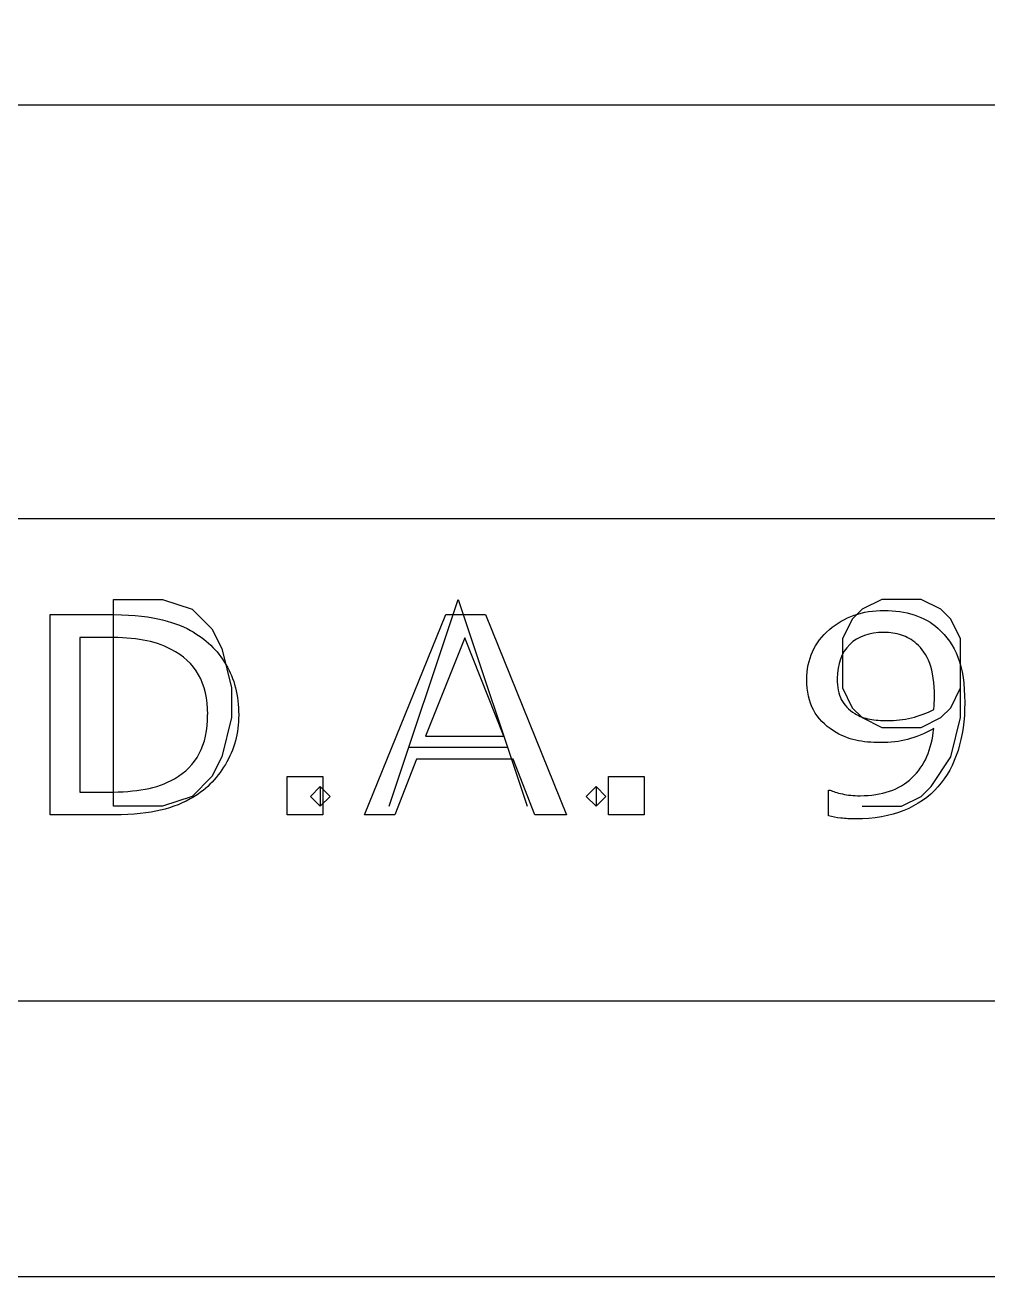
# Model space of a CAD drawing. Header units: millimetres. Extents: x 0 to 277, y 107 to 297.
# Drawn here: x 177.54 to 184.52, y 106.92 to 116 of the extents above; entities that cross this region are included whole.
import ezdxf

# ---------------------------------------------------------------- set-up
doc = ezdxf.new("R2010")
doc.units = ezdxf.units.MM
doc.layers.add('Layer_1', color=7, linetype='CONTINUOUS')

msp = doc.modelspace()

# ---------------------------------------------------------------- linework, layer by layer
at = {"layer": 'Layer_1', "color": 7}
for points in [[(0.075, 296.925), (277.0772, 296.925), (277.0772, 106.9178), (0.075, 106.9178)], [(0.075, 296.925), (277.0772, 296.925), (277.0772, 106.9178), (0.075, 106.9178)], [(0.075, 296.925), (277.0772, 296.925), (277.0772, 106.9178), (0.075, 106.9178)], [(2.075, 294.925), (275.0772, 294.925), (275.0772, 108.9178), (2.075, 108.9178)], [(2.075, 294.925), (275.0772, 294.925), (275.0772, 108.9178), (2.075, 108.9178)], [(2.075, 294.925), (275.0772, 294.925), (275.0772, 108.9178), (2.075, 108.9178)], [(167.0772, 140.9178), (275.0772, 140.9178), (275.0772, 108.9178), (167.0772, 108.9178)], [(167.0772, 140.9178), (275.0772, 140.9178), (275.0772, 108.9178), (167.0772, 108.9178)], [(167.0772, 140.9178), (275.0772, 140.9178), (275.0772, 108.9178), (167.0772, 108.9178)], [(178.1759, 110.3317), (178.1759, 111.8317), (178.533, 111.8317), (178.7473, 111.7602), (178.8902, 111.6174), (178.9616, 111.4745), (179.033, 111.1888), (179.033, 110.9745), (178.9616, 110.6888), (178.8902, 110.546), (178.7473, 110.4031), (178.533, 110.3317)], [(178.1759, 110.3317), (178.1759, 111.8317), (178.533, 111.8317), (178.7473, 111.7602), (178.8902, 111.6174), (178.9616, 111.4745), (179.033, 111.1888), (179.033, 110.9745), (178.9616, 110.6888), (178.8902, 110.546), (178.7473, 110.4031), (178.533, 110.3317)], [(178.1759, 110.3317), (178.1759, 111.8317), (178.533, 111.8317), (178.7473, 111.7602), (178.8902, 111.6174), (178.9616, 111.4745), (179.033, 111.1888), (179.033, 110.9745), (178.9616, 110.6888), (178.8902, 110.546), (178.7473, 110.4031), (178.533, 110.3317)], [(181.46183, 110.26787), (181.23267, 110.26787), (181.07411, 110.67315), (180.37469, 110.67315), (180.21612, 110.26787), (179.99782, 110.26787), (180.58647, 111.72198), (180.87319, 111.72198)], [(181.46183, 110.26787), (181.23267, 110.26787), (181.07411, 110.67315), (180.37469, 110.67315), (180.21612, 110.26787), (179.99782, 110.26787), (180.58647, 111.72198), (180.87319, 111.72198)], [(181.46183, 110.26787), (181.23267, 110.26787), (181.07411, 110.67315), (180.37469, 110.67315), (180.21612, 110.26787), (179.99782, 110.26787), (180.58647, 111.72198), (180.87319, 111.72198)], [(181.00786, 110.83916), (180.7244, 111.55303), (180.43985, 110.83916)], [(181.00786, 110.83916), (180.7244, 111.55303), (180.43985, 110.83916)], [(181.00786, 110.83916), (180.7244, 111.55303), (180.43985, 110.83916)], [(178.85956, 110.9964)], [(178.85956, 110.9964)], [(178.85956, 110.9964)], [(179.08439, 110.99344)], [(179.08439, 110.99344)], [(179.08439, 110.99344)], [(179.69481, 110.26787), (179.43524, 110.26787), (179.43524, 110.54619), (179.69481, 110.54619)], [(179.69481, 110.26787), (179.43524, 110.26787), (179.43524, 110.54619), (179.69481, 110.54619)], [(179.69481, 110.26787), (179.43524, 110.26787), (179.43524, 110.54619), (179.69481, 110.54619)], [(182.02441, 110.26787), (181.76484, 110.26787), (181.76484, 110.54619), (182.02441, 110.54619)], [(182.02441, 110.26787), (181.76484, 110.26787), (181.76484, 110.54619), (182.02441, 110.54619)], [(182.02441, 110.26787), (181.76484, 110.26787), (181.76484, 110.54619), (182.02441, 110.54619)]]:
    msp.add_lwpolyline(points, close=True, dxfattribs=at)
for points in [[(167.0772, 115.4178), (275.0772, 115.4178)], [(167.0772, 115.4178), (275.0772, 115.4178)], [(167.0772, 115.4178), (275.0772, 115.4178)], [(167.0772, 112.4178), (275.0772, 112.4178)], [(167.0772, 112.4178), (275.0772, 112.4178)], [(167.0772, 112.4178), (275.0772, 112.4178)], [(180.1759, 110.3317), (180.6759, 111.8317), (181.1759, 110.3317)], [(180.1759, 110.3317), (180.6759, 111.8317), (181.1759, 110.3317)], [(180.1759, 110.3317), (180.6759, 111.8317), (181.1759, 110.3317)], [(183.6045, 110.3317), (183.8902, 110.3317), (184.033, 110.4031), (184.1045, 110.4745), (184.2473, 110.6888), (184.3187, 110.9745), (184.3187, 111.546), (184.2473, 111.6888), (184.1759, 111.7602), (184.033, 111.8317), (183.7473, 111.8317), (183.6045, 111.7602), (183.533, 111.6888), (183.4616, 111.546), (183.4616, 111.1888), (183.533, 111.046), (183.6045, 110.9745), (183.7473, 110.9031), (184.033, 110.9031), (184.1759, 110.9745), (184.2473, 111.046), (184.3187, 111.1888)], [(183.6045, 110.3317), (183.8902, 110.3317), (184.033, 110.4031), (184.1045, 110.4745), (184.2473, 110.6888), (184.3187, 110.9745), (184.3187, 111.546), (184.2473, 111.6888), (184.1759, 111.7602), (184.033, 111.8317), (183.7473, 111.8317), (183.6045, 111.7602), (183.533, 111.6888), (183.4616, 111.546), (183.4616, 111.1888), (183.533, 111.046), (183.6045, 110.9745), (183.7473, 110.9031), (184.033, 110.9031), (184.1759, 110.9745), (184.2473, 111.046), (184.3187, 111.1888)], [(183.6045, 110.3317), (183.8902, 110.3317), (184.033, 110.4031), (184.1045, 110.4745), (184.2473, 110.6888), (184.3187, 110.9745), (184.3187, 111.546), (184.2473, 111.6888), (184.1759, 111.7602), (184.033, 111.8317), (183.7473, 111.8317), (183.6045, 111.7602), (183.533, 111.6888), (183.4616, 111.546), (183.4616, 111.1888), (183.533, 111.046), (183.6045, 110.9745), (183.7473, 110.9031), (184.033, 110.9031), (184.1759, 110.9745), (184.2473, 111.046), (184.3187, 111.1888)], [(178.1265, 110.26781), (177.71814, 110.26781), (177.71814, 111.72192), (178.12216, 111.72192)], [(178.1265, 110.26781), (177.71814, 110.26781), (177.71814, 111.72192), (178.12216, 111.72192)], [(178.1265, 110.26781), (177.71814, 110.26781), (177.71814, 111.72192), (178.12216, 111.72192)], [(178.13518, 111.55595), (177.93317, 111.55595), (177.93317, 110.43388), (178.13518, 110.43388)], [(178.13518, 111.55595), (177.93317, 111.55595), (177.93317, 110.43388), (178.13518, 110.43388)], [(178.13518, 111.55595), (177.93317, 111.55595), (177.93317, 110.43388), (178.13518, 110.43388)], [(184.12875, 111.1241), (184.12919, 111.12433)], [(184.12875, 111.1241), (184.12919, 111.12433)], [(184.12875, 111.1241), (184.12919, 111.12433)], [(184.34862, 111.08252), (184.34858, 111.08233)], [(184.34862, 111.08252), (184.34858, 111.08233)], [(184.34862, 111.08252), (184.34858, 111.08233)], [(180.3187, 110.7602), (181.033, 110.7602)], [(180.3187, 110.7602), (181.033, 110.7602)], [(180.3187, 110.7602), (181.033, 110.7602)], [(179.6759, 110.4745), (179.7473, 110.4031), (179.6759, 110.3317), (179.6045, 110.4031), (179.6759, 110.4745), (179.6759, 110.3317)], [(179.6759, 110.4745), (179.7473, 110.4031), (179.6759, 110.3317), (179.6045, 110.4031), (179.6759, 110.4745), (179.6759, 110.3317)], [(179.6759, 110.4745), (179.7473, 110.4031), (179.6759, 110.3317), (179.6045, 110.4031), (179.6759, 110.4745), (179.6759, 110.3317)], [(181.6759, 110.4745), (181.7473, 110.4031), (181.6759, 110.3317), (181.6045, 110.4031), (181.6759, 110.4745), (181.6759, 110.3317)], [(181.6759, 110.4745), (181.7473, 110.4031), (181.6759, 110.3317), (181.6045, 110.4031), (181.6759, 110.4745), (181.6759, 110.3317)], [(181.6759, 110.4745), (181.7473, 110.4031), (181.6759, 110.3317), (181.6045, 110.4031), (181.6759, 110.4745), (181.6759, 110.3317)], [(183.36128, 110.2621), (183.36128, 110.44863), (183.37218, 110.44863)], [(183.36128, 110.2621), (183.36128, 110.44863), (183.37218, 110.44863)], [(183.36128, 110.2621), (183.36128, 110.44863), (183.37218, 110.44863)]]:
    msp.add_lwpolyline(points, dxfattribs=at)
for points in [[(178.12216, 111.72192), (178.28, 111.72192), (178.405257, 111.71152), (178.49793, 111.69072)], [(178.12216, 111.72192), (178.28, 111.72192), (178.405257, 111.71152), (178.49793, 111.69072)], [(178.12216, 111.72192), (178.28, 111.72192), (178.405257, 111.71152), (178.49793, 111.69072)], [(178.49793, 111.69072), (178.591337, 111.67052), (178.670257, 111.64252), (178.73469, 111.60672)], [(178.49793, 111.69072), (178.591337, 111.67052), (178.670257, 111.64252), (178.73469, 111.60672)], [(178.49793, 111.69072), (178.591337, 111.67052), (178.670257, 111.64252), (178.73469, 111.60672)], [(183.36678, 111.61185), (183.475387, 111.70495), (183.607887, 111.7515), (183.76428, 111.7515)], [(183.36678, 111.61185), (183.475387, 111.70495), (183.607887, 111.7515), (183.76428, 111.7515)], [(183.36678, 111.61185), (183.475387, 111.70495), (183.607887, 111.7515), (183.76428, 111.7515)], [(183.76428, 111.7515), (183.842473, 111.7515), (183.914877, 111.740433), (183.98149, 111.7183)], [(183.76428, 111.7515), (183.842473, 111.7515), (183.914877, 111.740433), (183.98149, 111.7183)], [(183.76428, 111.7515), (183.842473, 111.7515), (183.914877, 111.740433), (183.98149, 111.7183)], [(183.98149, 111.7183), (184.04809, 111.696833), (184.106377, 111.664267), (184.15635, 111.6206)], [(183.98149, 111.7183), (184.04809, 111.696833), (184.106377, 111.664267), (184.15635, 111.6206)], [(183.98149, 111.7183), (184.04809, 111.696833), (184.106377, 111.664267), (184.15635, 111.6206)], [(178.73469, 111.60672), (178.84475, 111.544853), (178.93055, 111.462497), (178.99209, 111.35965)], [(178.73469, 111.60672), (178.84475, 111.544853), (178.93055, 111.462497), (178.99209, 111.35965)], [(178.73469, 111.60672), (178.84475, 111.544853), (178.93055, 111.462497), (178.99209, 111.35965)], [(183.20387, 111.24955), (183.20387, 111.39799), (183.258173, 111.518757), (183.36678, 111.61185)], [(183.20387, 111.24955), (183.20387, 111.39799), (183.258173, 111.518757), (183.36678, 111.61185)], [(183.20387, 111.24955), (183.20387, 111.39799), (183.258173, 111.518757), (183.36678, 111.61185)], [(183.76203, 111.59207), (183.657763, 111.59207), (183.57522, 111.56277), (183.5144, 111.50417)], [(183.76203, 111.59207), (183.657763, 111.59207), (183.57522, 111.56277), (183.5144, 111.50417)], [(183.76203, 111.59207), (183.657763, 111.59207), (183.57522, 111.56277), (183.5144, 111.50417)], [(183.8891, 111.57257), (183.849967, 111.58557), (183.80761, 111.59207), (183.76203, 111.59207)], [(183.8891, 111.57257), (183.849967, 111.58557), (183.80761, 111.59207), (183.76203, 111.59207)], [(183.8891, 111.57257), (183.849967, 111.58557), (183.80761, 111.59207), (183.76203, 111.59207)], [(184.15635, 111.6206), (184.217883, 111.5666), (184.265307, 111.49694), (184.29862, 111.41162)], [(184.15635, 111.6206), (184.217883, 111.5666), (184.265307, 111.49694), (184.29862, 111.41162)], [(184.15635, 111.6206), (184.217883, 111.5666), (184.265307, 111.49694), (184.29862, 111.41162)], [(178.39258, 111.53645), (178.3209, 111.54945), (178.2351, 111.55595), (178.13518, 111.55595)], [(178.39258, 111.53645), (178.3209, 111.54945), (178.2351, 111.55595), (178.13518, 111.55595)], [(178.39258, 111.53645), (178.3209, 111.54945), (178.2351, 111.55595), (178.13518, 111.55595)], [(178.59567, 111.46905), (178.531937, 111.501583), (178.46424, 111.52405), (178.39258, 111.53645)], [(178.59567, 111.46905), (178.531937, 111.501583), (178.46424, 111.52405), (178.39258, 111.53645)], [(178.59567, 111.46905), (178.531937, 111.501583), (178.46424, 111.52405), (178.39258, 111.53645)], [(183.5144, 111.50417), (183.454333, 111.44557), (183.4243, 111.363213), (183.4243, 111.2571)], [(183.5144, 111.50417), (183.454333, 111.44557), (183.4243, 111.363213), (183.4243, 111.2571)], [(183.5144, 111.50417), (183.454333, 111.44557), (183.4243, 111.363213), (183.4243, 111.2571)], [(183.99879, 111.51007), (183.964723, 111.539337), (183.92816, 111.56017), (183.8891, 111.57257)], [(183.99879, 111.51007), (183.964723, 111.539337), (183.92816, 111.56017), (183.8891, 111.57257)], [(183.99879, 111.51007), (183.964723, 111.539337), (183.92816, 111.56017), (183.8891, 111.57257)], [(184.09439, 111.36749), (184.07119, 111.42869), (184.039323, 111.476217), (183.99879, 111.51007)], [(184.09439, 111.36749), (184.07119, 111.42869), (184.039323, 111.476217), (183.99879, 111.51007)], [(184.09439, 111.36749), (184.07119, 111.42869), (184.039323, 111.476217), (183.99879, 111.51007)], [(178.79333, 111.28448), (178.749197, 111.3626), (178.68331, 111.424123), (178.59567, 111.46905)], [(178.79333, 111.28448), (178.749197, 111.3626), (178.68331, 111.424123), (178.59567, 111.46905)], [(178.79333, 111.28448), (178.749197, 111.3626), (178.68331, 111.424123), (178.59567, 111.46905)], [(184.29862, 111.41162), (184.331953, 111.326987), (184.34862, 111.217287), (184.34862, 111.08252)], [(184.29862, 111.41162), (184.331953, 111.326987), (184.34862, 111.217287), (184.34862, 111.08252)], [(184.29862, 111.41162), (184.331953, 111.326987), (184.34862, 111.217287), (184.34862, 111.08252)], [(178.99209, 111.35965), (179.053623, 111.256783), (179.08439, 111.134713), (179.08439, 110.99344)], [(178.99209, 111.35965), (179.053623, 111.256783), (179.08439, 111.134713), (179.08439, 110.99344)], [(178.99209, 111.35965), (179.053623, 111.256783), (179.08439, 111.134713), (179.08439, 110.99344)], [(184.12919, 111.12433), (184.12919, 111.225243), (184.11759, 111.306297), (184.09439, 111.36749)], [(184.12919, 111.12433), (184.12919, 111.225243), (184.11759, 111.306297), (184.09439, 111.36749)], [(184.12919, 111.12433), (184.12919, 111.225243), (184.11759, 111.306297), (184.09439, 111.36749)], [(178.85963, 110.99639), (178.85963, 111.110323), (178.83753, 111.206353), (178.79333, 111.28448)], [(178.85963, 110.99639), (178.85963, 111.110323), (178.83753, 111.206353), (178.79333, 111.28448)], [(178.85963, 110.99639), (178.85963, 111.110323), (178.83753, 111.206353), (178.79333, 111.28448)], [(183.25167, 111.02982), (183.219803, 111.09102), (183.20387, 111.164263), (183.20387, 111.24955)], [(183.25167, 111.02982), (183.219803, 111.09102), (183.20387, 111.164263), (183.20387, 111.24955)], [(183.25167, 111.02982), (183.219803, 111.09102), (183.20387, 111.164263), (183.20387, 111.24955)], [(183.4243, 111.2571), (183.4243, 111.195233), (183.434067, 111.144777), (183.4536, 111.10573)], [(183.4243, 111.2571), (183.4243, 111.195233), (183.434067, 111.144777), (183.4536, 111.10573)], [(183.4243, 111.2571), (183.4243, 111.195233), (183.434067, 111.144777), (183.4536, 111.10573)], [(184.12675, 111.0723), (184.128083, 111.085967), (184.12875, 111.103233), (184.12875, 111.1241)], [(184.12675, 111.0723), (184.128083, 111.085967), (184.12875, 111.103233), (184.12875, 111.1241)], [(184.12675, 111.0723), (184.128083, 111.085967), (184.12875, 111.103233), (184.12875, 111.1241)], [(183.39611, 110.87846), (183.332377, 110.918193), (183.28423, 110.968647), (183.25167, 111.02982)], [(183.39611, 110.87846), (183.332377, 110.918193), (183.28423, 110.968647), (183.25167, 111.02982)], [(183.39611, 110.87846), (183.332377, 110.918193), (183.28423, 110.968647), (183.25167, 111.02982)], [(183.4536, 111.10573), (183.473133, 111.066663), (183.506067, 111.032487), (183.5524, 111.0032)], [(183.4536, 111.10573), (183.473133, 111.066663), (183.506067, 111.032487), (183.5524, 111.0032)], [(183.4536, 111.10573), (183.473133, 111.066663), (183.506067, 111.032487), (183.5524, 111.0032)], [(183.96184, 110.9727), (184.019773, 110.986367), (184.074077, 111.006233), (184.12475, 111.0323)], [(183.96184, 110.9727), (184.019773, 110.986367), (184.074077, 111.006233), (184.12475, 111.0323)], [(183.96184, 110.9727), (184.019773, 110.986367), (184.074077, 111.006233), (184.12475, 111.0323)], [(184.12475, 111.0323), (184.125417, 111.045967), (184.126083, 111.0593), (184.12675, 111.0723)], [(184.12475, 111.0323), (184.125417, 111.045967), (184.126083, 111.0593), (184.12675, 111.0723)], [(184.12475, 111.0323), (184.125417, 111.045967), (184.126083, 111.0593), (184.12675, 111.0723)], [(184.34858, 111.08233), (184.34858, 110.955377), (184.33228, 110.84014), (184.29968, 110.73662)], [(184.34858, 111.08233), (184.34858, 110.955377), (184.33228, 110.84014), (184.29968, 110.73662)], [(184.34858, 111.08233), (184.34858, 110.955377), (184.33228, 110.84014), (184.29968, 110.73662)], [(178.79876, 110.7132), (178.839293, 110.78872), (178.85956, 110.88312), (178.85956, 110.9964)], [(178.79876, 110.7132), (178.839293, 110.78872), (178.85956, 110.88312), (178.85956, 110.9964)], [(178.79876, 110.7132), (178.839293, 110.78872), (178.85956, 110.88312), (178.85956, 110.9964)], [(179.08445, 110.99339), (179.08445, 110.86123), (179.052217, 110.741437), (178.98775, 110.63401)], [(179.08445, 110.99339), (179.08445, 110.86123), (179.052217, 110.741437), (178.98775, 110.63401)], [(179.08445, 110.99339), (179.08445, 110.86123), (179.052217, 110.741437), (178.98775, 110.63401)], [(183.5524, 111.0032), (183.585, 110.983), (183.62084, 110.969333), (183.65992, 110.9622)], [(183.5524, 111.0032), (183.585, 110.983), (183.62084, 110.969333), (183.65992, 110.9622)], [(183.5524, 111.0032), (183.585, 110.983), (183.62084, 110.969333), (183.65992, 110.9622)], [(183.65992, 110.9622), (183.698987, 110.955533), (183.742427, 110.9522), (183.79024, 110.9522)], [(183.65992, 110.9622), (183.698987, 110.955533), (183.742427, 110.9522), (183.79024, 110.9522)], [(183.65992, 110.9622), (183.698987, 110.955533), (183.742427, 110.9522), (183.79024, 110.9522)], [(183.79024, 110.9522), (183.846707, 110.9522), (183.903907, 110.959033), (183.96184, 110.9727)], [(183.79024, 110.9522), (183.846707, 110.9522), (183.903907, 110.959033), (183.96184, 110.9727)], [(183.79024, 110.9522), (183.846707, 110.9522), (183.903907, 110.959033), (183.96184, 110.9727)], [(183.55794, 110.81006), (183.50434, 110.821793), (183.450397, 110.844593), (183.39611, 110.87846)], [(183.55794, 110.81006), (183.50434, 110.821793), (183.450397, 110.844593), (183.39611, 110.87846)], [(183.55794, 110.81006), (183.50434, 110.821793), (183.450397, 110.844593), (183.39611, 110.87846)], [(184.12377, 110.89396), (184.056437, 110.857493), (183.993083, 110.83146), (183.93371, 110.81586)], [(184.12377, 110.89396), (184.056437, 110.857493), (183.993083, 110.83146), (183.93371, 110.81586)], [(184.12377, 110.89396), (184.056437, 110.857493), (183.993083, 110.83146), (183.93371, 110.81586)], [(183.96521, 110.53654), (184.056437, 110.623127), (184.10929, 110.742267), (184.12377, 110.89396)], [(183.96521, 110.53654), (184.056437, 110.623127), (184.10929, 110.742267), (184.12377, 110.89396)], [(183.96521, 110.53654), (184.056437, 110.623127), (184.10929, 110.742267), (184.12377, 110.89396)], [(183.73931, 110.79246), (183.67271, 110.79246), (183.612253, 110.798327), (183.55794, 110.81006)], [(183.73931, 110.79246), (183.67271, 110.79246), (183.612253, 110.798327), (183.55794, 110.81006)], [(183.73931, 110.79246), (183.67271, 110.79246), (183.612253, 110.798327), (183.55794, 110.81006)], [(183.93371, 110.81586), (183.874377, 110.80026), (183.809577, 110.79246), (183.73931, 110.79246)], [(183.93371, 110.81586), (183.874377, 110.80026), (183.809577, 110.79246), (183.73931, 110.79246)], [(183.93371, 110.81586), (183.874377, 110.80026), (183.809577, 110.79246), (183.73931, 110.79246)], [(178.61848, 110.53058), (178.698847, 110.57678), (178.75894, 110.637653), (178.79876, 110.7132)], [(178.61848, 110.53058), (178.698847, 110.57678), (178.75894, 110.637653), (178.79876, 110.7132)], [(178.61848, 110.53058), (178.698847, 110.57678), (178.75894, 110.637653), (178.79876, 110.7132)], [(184.29968, 110.73662), (184.267813, 110.633107), (184.2193, 110.544893), (184.15414, 110.47198)], [(184.29968, 110.73662), (184.267813, 110.633107), (184.2193, 110.544893), (184.15414, 110.47198)], [(184.29968, 110.73662), (184.267813, 110.633107), (184.2193, 110.544893), (184.15414, 110.47198)], [(178.98775, 110.63401), (178.924017, 110.52659), (178.83894, 110.443257), (178.73252, 110.38401)], [(178.98775, 110.63401), (178.924017, 110.52659), (178.83894, 110.443257), (178.73252, 110.38401)], [(178.98775, 110.63401), (178.924017, 110.52659), (178.83894, 110.443257), (178.73252, 110.38401)], [(178.40561, 110.45438), (178.483083, 110.468047), (178.55404, 110.493447), (178.61848, 110.53058)], [(178.40561, 110.45438), (178.483083, 110.468047), (178.55404, 110.493447), (178.61848, 110.53058)], [(178.40561, 110.45438), (178.483083, 110.468047), (178.55404, 110.493447), (178.61848, 110.53058)], [(183.58943, 110.40763), (183.749443, 110.40763), (183.874703, 110.4506), (183.96521, 110.53654)], [(183.58943, 110.40763), (183.749443, 110.40763), (183.874703, 110.4506), (183.96521, 110.53654)], [(183.58943, 110.40763), (183.749443, 110.40763), (183.874703, 110.4506), (183.96521, 110.53654)], [(178.13518, 110.43388), (178.23872, 110.43388), (178.328863, 110.440713), (178.40561, 110.45438)], [(178.13518, 110.43388), (178.23872, 110.43388), (178.328863, 110.440713), (178.40561, 110.45438)], [(178.13518, 110.43388), (178.23872, 110.43388), (178.328863, 110.440713), (178.40561, 110.45438)], [(183.37218, 110.44863), (183.39318, 110.43883), (183.42288, 110.429397), (183.46128, 110.42033)], [(183.37218, 110.44863), (183.39318, 110.43883), (183.42288, 110.429397), (183.46128, 110.42033)], [(183.37218, 110.44863), (183.39318, 110.43883), (183.42288, 110.429397), (183.46128, 110.42033)], [(183.46128, 110.42033), (183.49968, 110.411863), (183.542397, 110.40763), (183.58943, 110.40763)], [(183.46128, 110.42033), (183.49968, 110.411863), (183.542397, 110.40763), (183.58943, 110.40763)], [(183.46128, 110.42033), (183.49968, 110.411863), (183.542397, 110.40763), (183.58943, 110.40763)], [(184.15414, 110.47198), (184.088273, 110.39776), (184.005733, 110.340467), (183.90652, 110.3001)], [(184.15414, 110.47198), (184.088273, 110.39776), (184.005733, 110.340467), (183.90652, 110.3001)], [(184.15414, 110.47198), (184.088273, 110.39776), (184.005733, 110.340467), (183.90652, 110.3001)], [(178.73252, 110.38401), (178.658667, 110.34301), (178.576127, 110.313377), (178.4849, 110.29511)], [(178.73252, 110.38401), (178.658667, 110.34301), (178.576127, 110.313377), (178.4849, 110.29511)], [(178.73252, 110.38401), (178.658667, 110.34301), (178.576127, 110.313377), (178.4849, 110.29511)], [(178.4849, 110.29511), (178.394393, 110.27691), (178.274927, 110.26781), (178.1265, 110.26781)], [(178.4849, 110.29511), (178.394393, 110.27691), (178.274927, 110.26781), (178.1265, 110.26781)], [(178.4849, 110.29511), (178.394393, 110.27691), (178.274927, 110.26781), (178.1265, 110.26781)], [(183.45038, 110.2455), (183.417047, 110.248833), (183.387347, 110.254367), (183.36128, 110.2621)], [(183.45038, 110.2455), (183.417047, 110.248833), (183.387347, 110.254367), (183.36128, 110.2621)], [(183.45038, 110.2455), (183.417047, 110.248833), (183.387347, 110.254367), (183.36128, 110.2621)], [(183.55681, 110.2395), (183.519143, 110.2395), (183.483667, 110.2415), (183.45038, 110.2455)], [(183.55681, 110.2395), (183.519143, 110.2395), (183.483667, 110.2415), (183.45038, 110.2455)], [(183.55681, 110.2395), (183.519143, 110.2395), (183.483667, 110.2415), (183.45038, 110.2455)], [(183.90652, 110.3001), (183.807327, 110.2597), (183.690757, 110.2395), (183.55681, 110.2395)], [(183.90652, 110.3001), (183.807327, 110.2597), (183.690757, 110.2395), (183.55681, 110.2395)], [(183.90652, 110.3001), (183.807327, 110.2597), (183.690757, 110.2395), (183.55681, 110.2395)]]:
    msp.add_open_spline(points, degree=3, dxfattribs=at)

doc.saveas('drawing.dxf')
